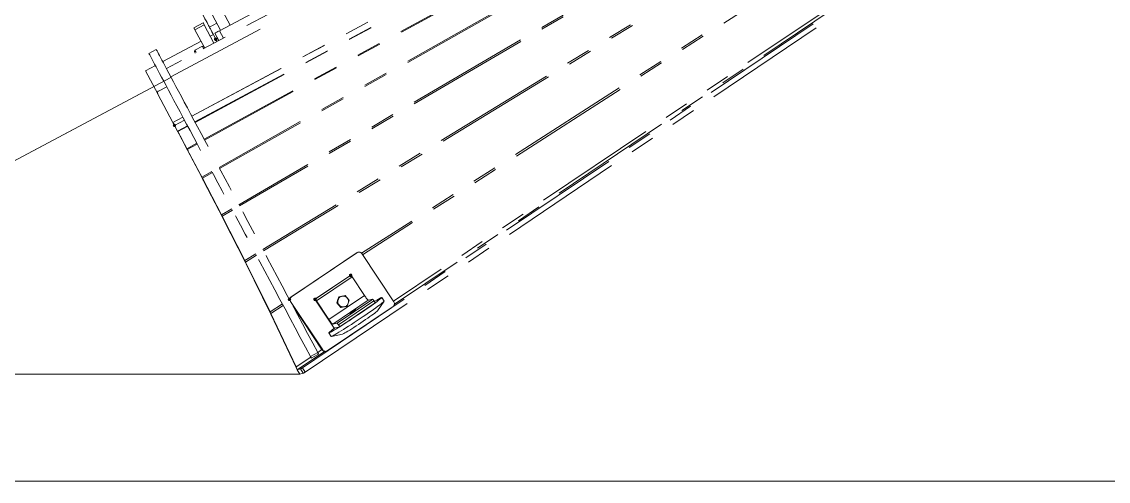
# Model space of a CAD drawing. Header units: millimetres. Extents: x 3 to 592, y 5 to 207.
# Drawn here: x 40.3 to 96.3, y 5.2 to 28.9 of the extents above; entities that cross this region are included whole.
import ezdxf

# ---------------------------------------------------------------- set-up
doc = ezdxf.new("R2010")
doc.units = ezdxf.units.MM

msp = doc.modelspace()

# ---------------------------------------------------------------- hatches: boundary and pattern name
h = msp.add_hatch(color=7)
h.dxf.hatch_style = 2
h.paths.add_polyline_path([(50.217473, 28.056208), (50.285916, 28.063295), (50.339451, 28.020066), (50.346538, 27.951622), (50.303309, 27.898087), (50.290962, 27.891385), (50.222519, 27.884297), (50.168984, 27.927526), (50.161897, 27.99597), (50.205126, 28.049505)])
h = msp.add_hatch(color=7)
h.dxf.hatch_style = 2
h.paths.add_polyline_path([(50.217473, 28.056208), (50.285916, 28.063295), (50.339451, 28.020066), (50.346538, 27.951622), (50.303309, 27.898087), (50.290962, 27.891385), (50.222519, 27.884297), (50.168984, 27.927526), (50.161897, 27.99597), (50.205126, 28.049505)])
h = msp.add_hatch(color=7)
h.dxf.hatch_style = 2
h.paths.add_polyline_path([(48.207931, 23.576356), (48.216508, 23.508083), (48.174457, 23.453618), (48.106184, 23.445041), (48.051719, 23.487092), (48.041731, 23.557835), (48.083782, 23.612299), (48.152055, 23.620877)])
h = msp.add_hatch(color=7)
h.dxf.hatch_style = 2
h.paths.add_polyline_path([(48.207931, 23.576356), (48.216508, 23.508083), (48.174457, 23.453618), (48.106184, 23.445041), (48.051719, 23.487092), (48.041731, 23.557835), (48.083782, 23.612299), (48.152055, 23.620877)])
h = msp.add_hatch(color=7)
h.dxf.hatch_style = 2
h.paths.add_polyline_path([(57.222936, 15.730507), (57.15489, 15.740734), (57.113845, 15.795961), (57.124072, 15.864007), (57.179299, 15.905052), (57.191999, 15.908227), (57.260045, 15.898), (57.30109, 15.842773), (57.290863, 15.774727), (57.235636, 15.733682)])
h = msp.add_hatch(color=7)
h.dxf.hatch_style = 2
h.paths.add_polyline_path([(57.222936, 15.730507), (57.15489, 15.740734), (57.113845, 15.795961), (57.124072, 15.864007), (57.179299, 15.905052), (57.191999, 15.908227), (57.260045, 15.898), (57.30109, 15.842773), (57.290863, 15.774727), (57.235636, 15.733682)])
h = msp.add_hatch(color=7)
h.dxf.hatch_style = 2
h.paths.add_polyline_path([(54.119008, 14.51479), (54.055398, 14.488551), (53.991788, 14.51479), (53.965549, 14.578401), (53.991788, 14.642011), (54.055751, 14.668603), (54.119361, 14.642363), (54.1456, 14.578753)])
h = msp.add_hatch(color=7)
h.dxf.hatch_style = 2
h.paths.add_polyline_path([(54.119008, 14.51479), (54.055398, 14.488551), (53.991788, 14.51479), (53.965549, 14.578401), (53.991788, 14.642011), (54.055751, 14.668603), (54.119361, 14.642363), (54.1456, 14.578753)])
h = msp.add_hatch(color=7)
h.dxf.hatch_style = 2
h.paths.add_polyline_path([(55.388597, 14.496526), (55.320552, 14.506753), (55.279506, 14.56198), (55.289734, 14.630025), (55.344961, 14.67107), (55.357661, 14.674245), (55.425706, 14.664018), (55.466751, 14.608791), (55.456524, 14.540746), (55.401297, 14.499701)])
h = msp.add_hatch(color=7)
h.dxf.hatch_style = 2
h.paths.add_polyline_path([(55.388597, 14.496526), (55.320552, 14.506753), (55.279506, 14.56198), (55.289734, 14.630025), (55.344961, 14.67107), (55.357661, 14.674245), (55.425706, 14.664018), (55.466751, 14.608791), (55.456524, 14.540746), (55.401297, 14.499701)])

# ---------------------------------------------------------------- linework, layer by layer
at = {"color": 7, "lineweight": 0}
for points in [[(50.502961, 28.43717), (47.532925, 34.004356)], [(50.502961, 28.43717), (47.532925, 34.004356)], [(50.993146, 28.698649), (48.103543, 34.114846)], [(50.993146, 28.698649), (48.103543, 34.114846)], [(81.793826, 32.228871), (76.446271, 28.804523)], [(81.793826, 32.228871), (76.446271, 28.804523)], [(59.801668, 28.364413), (65.373637, 31.410009)], [(59.801668, 28.364413), (65.373637, 31.410009)], [(65.393339, 31.372903), (59.82137, 28.327307)], [(65.393339, 31.372903), (59.82137, 28.327307)], [(54.620372, 30.633705), (50.454066, 28.410852)], [(54.620372, 30.633705), (50.454066, 28.410852)], [(82.953635, 30.313509), (77.684853, 26.769156)], [(82.953635, 30.313509), (77.684853, 26.769156)], [(78.497845, 27.135841), (83.766596, 30.68024)], [(78.497845, 27.135841), (83.766596, 30.68024)], [(60.147708, 26.844694), (65.682106, 29.958043)], [(60.147708, 26.844694), (65.682106, 29.958043)], [(65.686708, 29.89146), (60.152309, 26.778113)], [(65.686708, 29.89146), (60.152309, 26.778113)], [(49.443605, 29.508168), (49.510985, 29.382226), (49.577307, 29.257696), (49.641513, 29.137398), (49.701838, 29.023804), (49.75793, 28.919029), (49.807671, 28.825543), (49.85071, 28.745109), (49.885988, 28.67914), (49.912446, 28.629046), (49.930085, 28.596237)], [(49.443605, 29.508168), (49.510985, 29.382226), (49.577307, 29.257696), (49.641513, 29.137398), (49.701838, 29.023804), (49.75793, 28.919029), (49.807671, 28.825543), (49.85071, 28.745109), (49.885988, 28.67914), (49.912446, 28.629046), (49.930085, 28.596237)], [(51.854097, 28.669898), (52.974621, 29.267665)], [(51.854097, 28.669898), (52.974621, 29.267665)], [(67.06537, 28.573565), (68.162011, 29.214094)], [(67.06537, 28.573565), (68.162011, 29.214094)], [(68.166718, 29.129109), (67.070075, 28.488582)], [(68.166718, 29.129109), (67.070075, 28.488582)], [(49.608599, 28.815312), (49.130585, 28.560254)], [(49.608599, 28.815312), (49.130585, 28.560254)], [(49.185195, 28.45816), (49.158384, 28.508607), (49.140392, 28.542121), (49.131573, 28.558702)], [(49.185195, 28.45816), (49.158384, 28.508607), (49.140392, 28.542121), (49.131573, 28.558702)], [(49.663103, 28.713148), (49.185089, 28.458089)], [(49.663103, 28.713148), (49.185089, 28.458089)], [(49.608599, 28.815312), (49.618124, 28.797321), (49.636116, 28.763807), (49.663279, 28.713007)], [(49.608599, 28.815312), (49.618124, 28.797321), (49.636116, 28.763807), (49.663279, 28.713007)], [(50.166446, 27.769644), (49.663033, 28.712971)], [(50.166446, 27.769644), (49.663033, 28.712971)], [(50.313378, 28.792523), (49.933437, 28.590028)], [(50.313378, 28.792523), (49.933437, 28.590028)], [(49.933507, 28.589852), (49.939857, 28.577505), (49.956085, 28.547871), (49.981132, 28.500246), (50.015704, 28.436041), (50.058743, 28.355255), (50.109543, 28.259652), (50.168104, 28.149938), (50.233721, 28.027524), (50.304982, 27.893821), (50.325796, 27.854663)], [(49.933507, 28.589852), (49.939857, 28.577505), (49.956085, 28.547871), (49.981132, 28.500246), (50.015704, 28.436041), (50.058743, 28.355255), (50.109543, 28.259652), (50.168104, 28.149938), (50.233721, 28.027524), (50.304982, 27.893821), (50.325796, 27.854663)], [(56.980008, 28.256235), (58.100524, 28.854016)], [(56.980008, 28.256235), (58.100524, 28.854016)], [(58.101704, 28.851482), (56.981188, 28.253701)], [(58.101704, 28.851482), (56.981188, 28.253701)], [(57.128698, 27.977456), (58.247674, 28.578116)], [(57.128698, 27.977456), (58.247674, 28.578116)], [(58.257856, 28.558969), (57.13888, 27.958309)], [(58.257856, 28.558969), (57.13888, 27.958309)], [(70.549508, 28.055464), (71.633529, 28.717128)], [(70.549508, 28.055464), (71.633529, 28.717128)], [(71.738578, 28.678921), (70.654555, 28.017262)], [(71.738578, 28.678921), (70.654555, 28.017262)], [(81.05059, 28.771172), (75.781832, 25.226782)], [(81.05059, 28.771172), (75.781832, 25.226782)], [(47.94444, 26.033271), (52.539804, 28.484838)], [(47.94444, 26.033271), (52.539804, 28.484838)], [(49.688538, 27.514656), (49.185124, 28.457984)], [(49.688538, 27.514656), (49.185124, 28.457984)], [(49.613049, 27.474363), (50.733573, 28.07213)], [(49.613049, 27.474363), (50.733573, 28.07213)], [(49.976864, 28.124997), (50.136319, 28.210016)], [(49.976864, 28.124997), (50.136319, 28.210016)], [(50.20885, 28.280254), (50.227547, 28.290132), (50.250125, 28.302126), (50.280464, 28.318707), (50.317859, 28.338462), (50.360192, 28.36104), (50.406053, 28.385382), (50.454031, 28.411135)], [(50.20885, 28.280254), (50.227547, 28.290132), (50.250125, 28.302126), (50.280464, 28.318707), (50.317859, 28.338462), (50.360192, 28.36104), (50.406053, 28.385382), (50.454031, 28.411135)], [(50.411521, 27.900383), (50.209027, 28.280325)], [(50.411521, 27.900383), (50.209027, 28.280325)], [(50.45396, 28.410994), (50.656455, 28.031052)], [(50.45396, 28.410994), (50.656455, 28.031052)], [(74.258339, 27.515442), (75.327852, 28.200308)], [(74.258339, 27.515442), (75.327852, 28.200308)], [(75.37676, 28.119653), (74.307249, 27.434783)], [(75.37676, 28.119653), (74.307249, 27.434783)], [(81.196922, 28.551815), (75.928165, 25.007425)], [(81.196922, 28.551815), (75.928165, 25.007425)], [(47.192636, 27.442477), (46.812694, 27.239983)], [(47.192636, 27.442477), (46.812694, 27.239983)], [(47.192636, 27.442477), (47.21098, 27.407905), (47.233911, 27.364866), (47.266366, 27.304541), (47.307641, 27.227283), (47.357736, 27.132739), (47.417355, 27.021614), (47.485441, 26.893555), (47.562699, 26.748916), (47.648424, 26.58805), (47.742969, 26.410955), (47.84598, 26.217633), (47.957458, 26.008789), (48.077402, 25.784069), (48.205108, 25.544533), (48.340927, 25.289828), (48.484508, 25.020658), (48.635849, 24.737377), (48.794247, 24.439986), (48.960405, 24.129189), (49.133266, 23.804986), (49.31283, 23.468083), (49.499097, 23.118833), (49.692066, 22.757589), (49.859067, 22.444351)], [(47.192636, 27.442477), (47.21098, 27.407905), (47.233911, 27.364866), (47.266366, 27.304541), (47.307641, 27.227283), (47.357736, 27.132739), (47.417355, 27.021614), (47.485441, 26.893555), (47.562699, 26.748916), (47.648424, 26.58805), (47.742969, 26.410955), (47.84598, 26.217633), (47.957458, 26.008789), (48.077402, 25.784069), (48.205108, 25.544533), (48.340927, 25.289828), (48.484508, 25.020658), (48.635849, 24.737377), (48.794247, 24.439986), (48.960405, 24.129189), (49.133266, 23.804986), (49.31283, 23.468083), (49.499097, 23.118833), (49.692066, 22.757589), (49.859067, 22.444351)], [(47.526046, 26.817532), (49.498779, 27.870221)], [(47.526046, 26.817532), (49.498779, 27.870221)], [(49.574133, 27.61107), (49.181844, 27.401873)], [(49.574133, 27.61107), (49.181844, 27.401873)], [(49.649309, 27.58821), (49.574168, 27.611141)], [(49.649309, 27.58821), (49.574168, 27.611141)], [(49.639502, 27.488515), (49.615513, 27.533671), (49.592583, 27.576357), (49.578824, 27.602462)], [(49.639502, 27.488515), (49.615513, 27.533671), (49.592583, 27.576357), (49.578824, 27.602462)], [(50.313484, 27.848066), (50.289495, 27.893222), (50.266565, 27.935908), (50.252806, 27.962013)], [(50.313484, 27.848066), (50.289495, 27.893222), (50.266565, 27.935908), (50.252806, 27.962013)], [(54.738974, 27.060673), (55.859491, 27.658454)], [(54.738974, 27.060673), (55.859491, 27.658454)], [(55.860671, 27.65592), (54.740154, 27.058139)], [(55.860671, 27.65592), (54.740154, 27.058139)], [(57.57288, 27.146174), (58.687274, 27.755293)], [(57.57288, 27.146174), (58.687274, 27.755293)], [(58.706976, 27.718187), (57.592582, 27.109068)], [(58.706976, 27.718187), (57.592582, 27.109068)], [(60.485522, 24.730388), (65.968729, 27.933035)], [(60.485522, 24.730388), (65.968729, 27.933035)], [(65.973431, 27.848056), (60.490216, 24.645424)], [(65.973431, 27.848056), (60.490216, 24.645424)], [(46.812764, 27.239807), (46.831109, 27.205234), (46.854039, 27.162196), (46.886495, 27.101871), (46.92777, 27.024612), (46.977864, 26.930068), (47.037484, 26.818943), (47.10557, 26.690884), (47.182828, 26.546246), (47.268553, 26.385379), (47.363098, 26.208284), (47.466109, 26.014962), (47.577587, 25.806118), (47.697531, 25.581398), (47.825237, 25.341862), (47.961056, 25.087157), (48.104637, 24.817987), (48.255978, 24.534707), (48.414376, 24.237315), (48.580534, 23.926518), (48.753395, 23.602315), (48.932959, 23.265412), (49.119226, 22.916162), (49.312195, 22.554918), (49.479196, 22.24168)], [(46.812764, 27.239807), (46.831109, 27.205234), (46.854039, 27.162196), (46.886495, 27.101871), (46.92777, 27.024612), (46.977864, 26.930068), (47.037484, 26.818943), (47.10557, 26.690884), (47.182828, 26.546246), (47.268553, 26.385379), (47.363098, 26.208284), (47.466109, 26.014962), (47.577587, 25.806118), (47.697531, 25.581398), (47.825237, 25.341862), (47.961056, 25.087157), (48.104637, 24.817987), (48.255978, 24.534707), (48.414376, 24.237315), (48.580534, 23.926518), (48.753395, 23.602315), (48.932959, 23.265412), (49.119226, 22.916162), (49.312195, 22.554918), (49.479196, 22.24168)], [(49.18202, 27.401873), (49.159089, 27.326731)], [(49.18202, 27.401873), (49.159089, 27.326731)], [(49.198354, 27.253177), (49.17754, 27.292335), (49.163781, 27.318088)], [(49.198354, 27.253177), (49.17754, 27.292335), (49.163781, 27.318088)], [(49.18202, 27.401873), (49.200717, 27.367301), (49.223295, 27.324262), (49.247284, 27.279459)], [(49.18202, 27.401873), (49.200717, 27.367301), (49.223295, 27.324262), (49.247284, 27.279459)], [(54.890746, 26.776135), (56.009722, 27.376795)], [(54.890746, 26.776135), (56.009722, 27.376795)], [(56.019904, 27.357649), (54.900928, 26.756988)], [(56.019904, 27.357649), (54.900928, 26.756988)], [(68.381466, 26.732137), (69.465487, 27.3938)], [(68.381466, 26.732137), (69.465487, 27.3938)], [(69.570531, 27.355603), (68.486507, 26.693944)], [(69.570531, 27.355603), (68.486507, 26.693944)], [(47.265625, 25.151644), (46.631331, 26.340153)], [(47.265625, 25.151644), (46.631331, 26.340153)], [(46.631472, 26.340294), (47.146175, 26.614755)], [(46.631472, 26.340294), (47.146175, 26.614755)], [(47.715629, 26.462143), (48.492525, 26.876595)], [(47.715629, 26.462143), (48.492525, 26.876595)], [(49.023094, 24.011326), (53.618457, 26.462892)], [(49.023094, 24.011326), (53.618457, 26.462892)], [(53.619637, 26.460358), (49.024328, 24.008821)], [(53.619637, 26.460358), (49.024328, 24.008821)], [(55.344092, 25.927935), (56.458486, 26.537054)], [(55.344092, 25.927935), (56.458486, 26.537054)], [(56.478189, 26.499948), (55.363795, 25.890829)], [(56.478189, 26.499948), (55.363795, 25.890829)], [(72.119314, 26.145708), (73.188827, 26.830575)], [(72.119314, 26.145708), (73.188827, 26.830575)], [(73.237739, 26.749913), (72.168228, 26.065044)], [(73.237739, 26.749913), (72.168228, 26.065044)], [(76.390345, 25.718082), (77.444095, 26.426961)], [(76.390345, 25.718082), (77.444095, 26.426961)], [(47.9425, 25.999722), (30.021389, 16.474722)], [(47.9425, 25.999722), (35.313056, 19.296944)], [(49.182726, 23.712099), (53.77177, 26.175474)], [(49.182726, 23.712099), (53.77177, 26.175474)], [(53.781952, 26.156328), (49.192956, 23.692979)], [(53.781952, 26.156328), (49.192956, 23.692979)], [(57.933949, 25.599354), (59.040829, 26.222024)], [(57.933949, 25.599354), (59.040829, 26.222024)], [(59.045429, 26.155444), (57.93855, 25.532775)], [(59.045429, 26.155444), (57.93855, 25.532775)], [(61.877342, 22.762154), (67.297446, 26.070473)], [(61.877342, 22.762154), (67.297446, 26.070473)], [(67.402484, 26.032285), (61.982366, 22.723989)], [(67.402484, 26.032285), (61.982366, 22.723989)], [(76.631096, 26.060285), (75.57734, 25.351415)], [(76.631096, 26.060285), (75.57734, 25.351415)], [(47.311345, 25.301963), (47.293354, 25.289969), (47.277831, 25.274446), (47.265837, 25.256455), (47.25737, 25.236346), (47.253137, 25.214827), (47.253137, 25.192955), (47.25737, 25.171788), (47.265484, 25.15168)], [(47.311345, 25.301963), (47.293354, 25.289969), (47.277831, 25.274446), (47.265837, 25.256455), (47.25737, 25.236346), (47.253137, 25.214827), (47.253137, 25.192955), (47.25737, 25.171788), (47.265484, 25.15168)], [(47.311345, 25.301963), (47.727976, 25.524213)], [(47.311345, 25.301963), (47.727976, 25.524213)], [(49.658517, 22.820242), (54.229698, 25.318816)], [(49.658517, 22.820242), (54.229698, 25.318816)], [(54.249401, 25.28171), (49.678272, 22.783165)], [(54.249401, 25.28171), (49.678272, 22.783165)], [(65.702237, 22.036509), (71.049801, 25.460842)], [(65.702237, 22.036509), (71.049801, 25.460842)], [(71.098717, 25.380174), (65.751162, 21.955826)], [(71.098717, 25.380174), (65.751162, 21.955826)], [(48.050097, 23.681161), (47.265519, 25.151539)], [(48.050097, 23.681161), (47.265519, 25.151539)], [(55.72019, 24.354015), (56.82707, 24.976684)], [(55.72019, 24.354015), (56.82707, 24.976684)], [(56.83167, 24.910105), (55.72479, 24.287436)], [(56.83167, 24.910105), (55.72479, 24.287436)], [(74.523584, 24.642544), (73.469827, 23.933674)], [(74.523584, 24.642544), (73.469827, 23.933674)], [(74.282844, 24.300322), (75.336594, 25.009202)], [(74.282844, 24.300322), (75.336594, 25.009202)], [(58.29224, 23.449329), (59.388881, 24.089859)], [(58.29224, 23.449329), (59.388881, 24.089859)], [(74.728081, 24.517904), (73.67433, 23.809026)], [(74.728081, 24.517904), (73.67433, 23.809026)], [(74.874413, 24.298547), (73.820662, 23.589669)], [(74.874413, 24.298547), (73.820662, 23.589669)], [(48.564765, 23.955728), (48.050062, 23.681267)], [(48.564765, 23.955728), (48.050062, 23.681267)], [(48.128555, 23.534088), (48.122558, 23.545377), (48.115502, 23.558782), (48.105624, 23.577127), (48.09363, 23.599352), (48.080224, 23.624752), (48.065408, 23.652621), (48.050238, 23.681196)], [(48.128555, 23.534088), (48.122558, 23.545377), (48.115502, 23.558782), (48.105624, 23.577127), (48.09363, 23.599352), (48.080224, 23.624752), (48.065408, 23.652621), (48.050238, 23.681196)], [(48.128555, 23.534088), (48.643258, 23.808549)], [(48.128555, 23.534088), (48.643258, 23.808549)], [(48.644492, 23.806291), (48.12979, 23.53183)], [(48.644492, 23.806291), (48.12979, 23.53183)], [(48.129825, 23.531724), (48.289281, 23.232569)], [(48.129825, 23.531724), (48.289281, 23.232569)], [(50.428384, 21.377134), (54.613311, 23.731345)], [(50.428384, 21.377134), (54.613311, 23.731345)], [(54.61791, 23.664766), (50.456888, 21.324006)], [(54.61791, 23.664766), (50.456888, 21.324006)], [(59.393573, 24.004898), (58.29693, 23.364372)], [(59.393573, 24.004898), (58.29693, 23.364372)], [(67.960343, 20.047044), (73.229094, 23.591442)], [(67.960343, 20.047044), (73.229094, 23.591442)], [(48.289422, 23.232569), (48.803419, 23.508441)], [(48.289422, 23.232569), (48.803419, 23.508441)], [(48.289422, 23.232569), (48.351158, 23.116857)], [(48.289422, 23.232569), (48.351158, 23.116857)], [(48.300076, 23.213942), (48.289492, 23.232639)], [(48.300076, 23.213942), (48.289492, 23.232639)], [(48.416139, 22.993562), (48.300076, 23.214048)], [(48.416139, 22.993562), (48.300076, 23.214048)], [(48.300076, 23.213942), (48.767859, 22.333409)], [(48.300076, 23.213942), (48.767859, 22.333409)], [(48.813473, 23.489532), (48.300181, 23.214013)], [(48.813473, 23.489532), (48.300181, 23.214013)], [(48.351123, 23.116893), (48.36347, 23.093609)], [(48.351123, 23.116893), (48.36347, 23.093609)], [(48.416139, 22.993562), (48.848292, 22.180409)], [(48.416139, 22.993562), (48.848292, 22.180409)], [(72.416071, 23.224803), (67.147289, 19.68045)], [(72.416071, 23.224803), (67.147289, 19.68045)], [(72.620578, 23.100148), (71.566827, 22.39127)], [(72.620578, 23.100148), (71.566827, 22.39127)], [(48.767859, 22.333444), (49.280798, 22.613902)], [(48.767859, 22.333444), (49.280798, 22.613902)], [(49.300412, 22.576755), (48.788532, 22.297002)], [(49.300412, 22.576755), (48.788532, 22.297002)], [(56.098957, 22.168271), (57.195599, 22.8088)], [(56.098957, 22.168271), (57.195599, 22.8088)], [(57.200287, 22.723845), (56.103644, 22.083319)], [(57.200287, 22.723845), (56.103644, 22.083319)], [(72.76691, 22.880791), (71.713159, 22.171913)], [(72.76691, 22.880791), (71.713159, 22.171913)], [(48.767859, 22.333444), (48.828537, 22.218086)], [(48.767859, 22.333444), (48.828537, 22.218086)], [(48.788673, 22.297037), (48.767859, 22.333373)], [(48.788673, 22.297037), (48.767859, 22.333373)], [(48.788673, 22.297037), (49.537267, 20.875696)], [(48.788673, 22.297037), (49.537267, 20.875696)], [(48.890308, 22.098035), (48.788708, 22.297002)], [(48.890308, 22.098035), (48.788708, 22.297002)], [(48.828537, 22.218191), (48.855701, 22.165627)], [(48.828537, 22.218191), (48.855701, 22.165627)], [(48.890308, 22.098035), (49.618794, 20.714441)], [(48.890308, 22.098035), (49.618794, 20.714441)], [(59.7093, 21.438827), (60.793321, 22.100491)], [(59.7093, 21.438827), (60.793321, 22.100491)], [(60.898342, 22.06233), (59.814319, 21.400671)], [(60.898342, 22.06233), (59.814319, 21.400671)], [(50.456859, 21.32384), (50.521447, 21.202897), (50.741933, 20.789089), (50.967711, 20.366108), (51.054581, 20.203292)], [(50.456859, 21.32384), (50.521447, 21.202897), (50.741933, 20.789089), (50.967711, 20.366108), (51.054581, 20.203292)], [(51.453768, 19.455095), (55.002316, 21.527741)], [(51.453768, 19.455095), (55.002316, 21.527741)], [(55.007001, 21.442793), (51.489292, 19.388173)], [(55.007001, 21.442793), (51.489292, 19.388173)], [(63.563211, 20.666776), (64.632724, 21.351642)], [(63.563211, 20.666776), (64.632724, 21.351642)], [(70.513075, 21.682392), (65.244318, 18.138002)], [(70.513075, 21.682392), (65.244318, 18.138002)], [(70.659408, 21.463035), (65.390651, 17.918645)], [(70.659408, 21.463035), (65.390651, 17.918645)], [(49.537126, 20.875766), (50.052887, 21.166102)], [(49.537126, 20.875766), (50.052887, 21.166102)], [(49.537126, 20.875766), (49.596393, 20.759349)], [(49.537126, 20.875766), (49.596393, 20.759349)], [(49.566865, 20.823308), (49.537232, 20.875872)], [(49.566865, 20.823308), (49.537232, 20.875872)], [(50.081427, 21.112762), (49.566724, 20.823132)], [(50.081427, 21.112762), (49.566724, 20.823132)], [(49.566865, 20.823308), (50.551115, 18.927833)], [(49.566865, 20.823308), (50.551115, 18.927833)], [(49.647828, 20.655104), (49.567042, 20.823379)], [(49.647828, 20.655104), (49.567042, 20.823379)], [(49.596534, 20.759491), (49.628637, 20.695285)], [(49.596534, 20.759491), (49.628637, 20.695285)], [(50.076988, 21.121169), (50.141576, 21.000226), (50.362062, 20.586418), (50.587839, 20.163437), (50.67471, 20.000621)], [(50.076988, 21.121169), (50.141576, 21.000226), (50.362062, 20.586418), (50.587839, 20.163437), (50.67471, 20.000621)], [(57.541258, 20.115499), (58.625279, 20.777163)], [(57.541258, 20.115499), (58.625279, 20.777163)], [(58.730295, 20.739011), (57.646271, 20.077352)], [(58.730295, 20.739011), (57.646271, 20.077352)], [(64.681652, 21.270956), (63.612141, 20.586086)], [(64.681652, 21.270956), (63.612141, 20.586086)], [(49.647828, 20.655104), (50.624317, 18.774798)], [(49.647828, 20.655104), (50.624317, 18.774798)], [(61.424185, 19.297042), (62.493698, 19.981909)], [(61.424185, 19.297042), (62.493698, 19.981909)], [(62.54263, 19.901217), (61.473119, 19.216347)], [(62.54263, 19.901217), (61.473119, 19.216347)], [(50.551151, 18.927904), (51.081728, 19.237642)], [(50.551151, 18.927904), (51.081728, 19.237642)], [(51.117394, 19.170897), (50.588227, 18.861864)], [(51.117394, 19.170897), (50.588227, 18.861864)], [(51.652351, 19.082769), (51.670444, 19.048836), (51.912802, 18.594811), (52.157983, 18.134789), (52.250133, 17.962253)], [(51.652351, 19.082769), (51.670444, 19.048836), (51.912802, 18.594811), (52.157983, 18.134789), (52.250133, 17.962253)], [(52.683339, 17.150327), (56.457237, 19.453836)], [(52.683339, 17.150327), (56.457237, 19.453836)], [(56.562248, 19.415693), (52.724403, 17.073174)], [(56.562248, 19.415693), (52.724403, 17.073174)], [(65.852842, 18.629284), (66.906593, 19.338164)], [(65.852842, 18.629284), (66.906593, 19.338164)], [(50.551151, 18.927904), (50.610417, 18.805137)], [(50.551151, 18.927904), (50.610417, 18.805137)], [(50.588192, 18.861793), (50.551151, 18.927762)], [(50.588192, 18.861793), (50.551151, 18.927762)], [(50.588192, 18.861793), (51.749184, 16.580026)], [(50.588192, 18.861793), (51.749184, 16.580026)], [(50.643226, 18.732182), (50.588192, 18.861652)], [(50.643226, 18.732182), (50.588192, 18.861652)], [(50.610276, 18.805066), (50.634971, 18.751797)], [(50.610276, 18.805066), (50.634971, 18.751797)], [(50.643226, 18.732182), (51.804217, 16.450416)], [(50.643226, 18.732182), (51.804217, 16.450416)], [(51.27248, 18.880098), (51.290573, 18.846165), (51.532931, 18.39214), (51.778112, 17.932118), (51.870262, 17.759582)], [(51.27248, 18.880098), (51.290573, 18.846165), (51.532931, 18.39214), (51.778112, 17.932118), (51.870262, 17.759582)], [(57.769125, 16.956511), (60.354672, 18.612176)], [(57.769125, 16.956511), (60.354672, 18.612176)], [(60.403608, 18.531477), (57.822183, 16.878441)], [(60.403608, 18.531477), (57.822183, 16.878441)], [(66.093533, 18.97158), (65.039776, 18.262709)], [(66.093533, 18.97158), (65.039776, 18.262709)], [(63.745342, 17.211525), (64.799092, 17.920405)], [(63.745342, 17.211525), (64.799092, 17.920405)], [(63.98602, 17.553839), (62.932263, 16.844968)], [(63.98602, 17.553839), (62.932263, 16.844968)], [(64.190567, 17.429124), (63.136815, 16.720246)], [(64.190567, 17.429124), (63.136815, 16.720246)], [(51.749043, 16.580062), (52.315251, 16.925784)], [(51.749043, 16.580062), (52.315251, 16.925784)], [(52.35635, 16.848455), (51.7912, 16.503438)], [(52.35635, 16.848455), (51.7912, 16.503438)], [(52.847966, 16.841764), (52.911516, 16.722619), (53.167633, 16.242841), (53.425161, 15.759889), (53.684452, 15.273761), (53.944802, 14.785869), (54.206211, 14.295861), (54.467972, 13.805147), (54.730086, 13.31408), (54.991847, 12.823014), (55.253608, 12.332652), (55.514311, 11.843703)], [(52.847966, 16.841764), (52.911516, 16.722619), (53.167633, 16.242841), (53.425161, 15.759889), (53.684452, 15.273761), (53.944802, 14.785869), (54.206211, 14.295861), (54.467972, 13.805147), (54.730086, 13.31408), (54.991847, 12.823014), (55.253608, 12.332652), (55.514311, 11.843703)], [(57.521581, 16.982087), (54.128211, 14.699262)], [(57.521581, 16.982087), (54.128211, 14.699262)], [(57.549344, 16.988755), (54.155975, 14.70593)], [(57.549344, 16.988755), (54.155975, 14.70593)], [(57.549344, 16.988755), (57.521475, 16.982052)], [(57.549344, 16.988755), (57.521475, 16.982052)], [(57.521581, 16.982087), (57.550156, 16.997609), (57.57485, 17.005723)], [(57.521581, 16.982087), (57.550156, 16.997609), (57.57485, 17.005723)], [(57.779356, 16.942788), (57.758542, 16.968188), (57.733494, 16.988649), (57.704919, 17.004171), (57.673875, 17.013696), (57.641419, 17.016871), (57.608964, 17.013696), (57.577919, 17.004171), (57.549344, 16.988649)], [(57.779356, 16.942788), (57.758542, 16.968188), (57.733494, 16.988649), (57.704919, 17.004171), (57.673875, 17.013696), (57.641419, 17.016871), (57.608964, 17.013696), (57.577919, 17.004171), (57.549344, 16.988649)], [(57.602755, 17.01225), (57.574886, 17.005547)], [(57.602755, 17.01225), (57.574886, 17.005547)], [(59.443161, 14.448966), (57.779461, 16.942752)], [(59.443161, 14.448966), (57.779461, 16.942752)], [(64.336899, 17.209767), (63.283148, 16.500889)], [(64.336899, 17.209767), (63.283148, 16.500889)], [(51.7912, 16.503509), (51.748866, 16.580062)], [(51.7912, 16.503509), (51.748866, 16.580062)], [(51.749043, 16.580062), (51.804076, 16.450592)], [(51.749043, 16.580062), (51.804076, 16.450592)], [(51.7912, 16.503509), (53.058025, 13.939873)], [(51.7912, 16.503509), (53.058025, 13.939873)], [(51.816353, 16.418384), (51.791306, 16.503403)], [(51.816353, 16.418384), (51.791306, 16.503403)], [(51.794128, 16.473805), (51.809297, 16.436411)], [(51.794128, 16.473805), (51.809297, 16.436411)], [(51.816353, 16.418384), (51.808592, 16.438139)], [(51.816353, 16.418384), (51.808592, 16.438139)], [(51.816353, 16.418384), (53.083178, 13.854747)], [(51.816353, 16.418384), (53.083178, 13.854747)], [(52.468095, 16.639093), (52.531645, 16.519948), (52.787762, 16.040171), (53.045289, 15.557218), (53.304581, 15.07109), (53.564931, 14.583198), (53.826339, 14.09319), (54.088101, 13.602476), (54.350214, 13.111409), (54.611976, 12.620343), (54.873737, 12.129982), (55.134439, 11.641032)], [(52.468095, 16.639093), (52.531645, 16.519948), (52.787762, 16.040171), (53.045289, 15.557218), (53.304581, 15.07109), (53.564931, 14.583198), (53.826339, 14.09319), (54.088101, 13.602476), (54.350214, 13.111409), (54.611976, 12.620343), (54.873737, 12.129982), (55.134439, 11.641032)], [(59.470043, 14.335442), (62.691592, 16.502645)], [(59.470043, 14.335442), (62.691592, 16.502645)], [(57.201118, 15.817779), (55.366673, 14.583763)], [(57.201118, 15.817779), (55.366673, 14.583763)], [(57.213959, 15.820884), (55.379514, 14.586867)], [(57.213959, 15.820884), (55.379514, 14.586867)], [(57.279928, 15.740274), (55.445484, 14.506258)], [(57.279928, 15.740274), (55.445484, 14.506258)], [(57.213959, 15.820884), (57.229128, 15.808184), (57.247472, 15.785959), (57.258056, 15.771848), (57.268992, 15.756326), (57.279928, 15.740451)], [(57.213959, 15.820884), (57.229128, 15.808184), (57.247472, 15.785959), (57.258056, 15.771848), (57.268992, 15.756326), (57.279928, 15.740451)], [(57.279928, 15.740274), (57.91775, 14.784246)], [(57.279928, 15.740274), (57.91775, 14.784246)], [(61.878507, 16.136097), (59.420725, 14.482727)], [(61.878507, 16.136097), (59.420725, 14.482727)], [(62.083064, 16.011368), (61.029313, 15.302491)], [(62.083064, 16.011368), (61.029313, 15.302491)], [(62.229396, 15.792011), (61.175645, 15.083133)], [(62.229396, 15.792011), (61.175645, 15.083133)], [(54.05561, 14.578013), (54.057726, 14.593182), (54.067251, 14.624579), (54.082421, 14.653154), (54.102882, 14.678554), (54.127929, 14.699368)], [(54.05561, 14.578013), (54.057726, 14.593182), (54.067251, 14.624579), (54.082421, 14.653154), (54.102882, 14.678554), (54.127929, 14.699368)], [(54.155799, 14.705894), (54.130751, 14.685081), (54.11029, 14.660033), (54.094768, 14.631106), (54.085596, 14.599708), (54.082421, 14.567253), (54.085596, 14.534797), (54.095121, 14.503753)], [(54.155799, 14.705894), (54.130751, 14.685081), (54.11029, 14.660033), (54.094768, 14.631106), (54.085596, 14.599708), (54.082421, 14.567253), (54.085596, 14.534797), (54.095121, 14.503753)], [(54.12807, 14.699227), (54.15594, 14.70593)], [(54.12807, 14.699227), (54.15594, 14.70593)], [(59.975561, 14.593613), (54.726558, 11.062511)], [(59.975561, 14.593613), (54.726558, 11.062511)], [(56.352722, 13.105977), (55.366708, 14.583763)], [(56.352722, 13.105977), (55.366708, 14.583763)], [(55.37962, 14.586903), (55.394789, 14.574202), (55.413134, 14.551977), (55.423717, 14.537866), (55.434653, 14.522344), (55.445589, 14.506469)], [(55.37962, 14.586903), (55.394789, 14.574202), (55.413134, 14.551977), (55.423717, 14.537866), (55.434653, 14.522344), (55.445589, 14.506469)], [(58.792851, 14.651249), (58.761806, 14.622674), (58.714887, 14.583516), (58.652445, 14.53448), (58.575187, 14.476271), (58.48417, 14.409244), (58.380806, 14.334455), (58.266154, 14.252963), (58.14127, 14.165121), (58.00792, 14.072694), (57.867867, 13.976385), (57.722876, 13.877607), (57.574356, 13.777771), (57.424073, 13.67723), (57.274142, 13.578099), (57.126329, 13.481085), (56.982395, 13.387599), (56.844106, 13.298699), (56.713226, 13.215444), (56.591165, 13.138891), (56.479334, 13.070099), (56.379145, 13.009421), (56.292009, 12.957916), (56.218984, 12.916288), (56.160776, 12.885244), (56.11809, 12.86443), (56.091631, 12.854905), (56.081401, 12.856316), (56.087751, 12.868663), (56.110681, 12.891946), (56.14984, 12.925813), (56.204873, 12.96991), (56.274723, 13.023885), (56.358684, 13.086327), (56.40137, 13.117724)], [(58.792851, 14.651249), (58.761806, 14.622674), (58.714887, 14.583516), (58.652445, 14.53448), (58.575187, 14.476271), (58.48417, 14.409244), (58.380806, 14.334455), (58.266154, 14.252963), (58.14127, 14.165121), (58.00792, 14.072694), (57.867867, 13.976385), (57.722876, 13.877607), (57.574356, 13.777771), (57.424073, 13.67723), (57.274142, 13.578099), (57.126329, 13.481085), (56.982395, 13.387599), (56.844106, 13.298699), (56.713226, 13.215444), (56.591165, 13.138891), (56.479334, 13.070099), (56.379145, 13.009421), (56.292009, 12.957916), (56.218984, 12.916288), (56.160776, 12.885244), (56.11809, 12.86443), (56.091631, 12.854905), (56.081401, 12.856316), (56.087751, 12.868663), (56.110681, 12.891946), (56.14984, 12.925813), (56.204873, 12.96991), (56.274723, 13.023885), (56.358684, 13.086327), (56.40137, 13.117724)], [(57.917715, 14.784317), (56.083271, 13.5503)], [(57.917715, 14.784317), (56.083271, 13.5503)], [(56.489353, 14.411784), (56.542975, 14.56242)], [(56.489353, 14.411784), (56.542975, 14.56242)], [(56.563578, 14.567464), (56.559697, 14.556881), (56.507133, 14.416123)], [(56.563578, 14.567464), (56.559697, 14.556881), (56.507133, 14.416123)], [(58.345282, 14.592406), (56.510837, 13.358389)], [(58.345282, 14.592406), (56.510837, 13.358389)], [(56.530028, 14.525872), (56.544845, 14.573497), (56.555076, 14.596075)], [(56.530028, 14.525872), (56.544845, 14.573497), (56.555076, 14.596075)], [(56.543152, 14.562561), (56.596774, 14.713197)], [(56.543152, 14.562561), (56.596774, 14.713197)], [(56.612931, 14.294132), (56.591412, 14.323413), (56.573773, 14.355163), (56.56072, 14.389029), (56.551901, 14.424307), (56.547667, 14.460291), (56.548373, 14.496627), (56.553664, 14.53261), (56.563542, 14.567535)], [(56.612931, 14.294132), (56.591412, 14.323413), (56.573773, 14.355163), (56.56072, 14.389029), (56.551901, 14.424307), (56.547667, 14.460291), (56.548373, 14.496627), (56.553664, 14.53261), (56.563542, 14.567535)], [(56.563578, 14.567464), (56.578041, 14.600626), (56.596386, 14.63167), (56.618964, 14.660245), (56.645069, 14.685292), (56.673997, 14.706812), (56.705747, 14.724451), (56.739261, 14.737856), (56.774186, 14.746323)], [(56.563578, 14.567464), (56.578041, 14.600626), (56.596386, 14.63167), (56.618964, 14.660245), (56.645069, 14.685292), (56.673997, 14.706812), (56.705747, 14.724451), (56.739261, 14.737856), (56.774186, 14.746323)], [(56.614766, 14.717642), (56.563613, 14.567359)], [(56.614766, 14.717642), (56.563613, 14.567359)], [(56.596915, 14.713338), (56.614907, 14.717571)], [(56.596915, 14.713338), (56.614907, 14.717571)], [(56.774292, 14.746464), (56.763003, 14.744347), (56.614836, 14.717536)], [(56.774292, 14.746464), (56.763003, 14.744347), (56.614836, 14.717536)], [(57.034324, 14.652131), (57.009277, 14.678237), (56.981055, 14.700814), (56.95001, 14.719864), (56.916849, 14.734328), (56.881924, 14.744206), (56.846294, 14.749851), (56.81031, 14.750556), (56.774327, 14.746323)], [(57.034324, 14.652131), (57.009277, 14.678237), (56.981055, 14.700814), (56.95001, 14.719864), (56.916849, 14.734328), (56.881924, 14.744206), (56.846294, 14.749851), (56.81031, 14.750556), (56.774327, 14.746323)], [(56.928597, 14.774051), (56.774433, 14.746534)], [(56.928597, 14.774051), (56.774433, 14.746534)], [(57.034324, 14.652131), (57.009983, 14.680706), (56.928491, 14.774192)], [(57.034324, 14.652131), (57.009983, 14.680706), (56.928491, 14.774192)], [(57.034324, 14.652131), (57.055844, 14.622851), (57.073482, 14.591101), (57.086535, 14.557234), (57.095355, 14.521956), (57.099588, 14.485973), (57.098882, 14.449637), (57.093591, 14.413653), (57.083713, 14.378728)], [(57.034324, 14.652131), (57.055844, 14.622851), (57.073482, 14.591101), (57.086535, 14.557234), (57.095355, 14.521956), (57.099588, 14.485973), (57.098882, 14.449637), (57.093591, 14.413653), (57.083713, 14.378728)], [(57.134866, 14.528941), (57.114405, 14.554341), (57.034324, 14.652061)], [(57.134866, 14.528941), (57.114405, 14.554341), (57.034324, 14.652061)], [(57.917715, 14.784317), (57.951229, 14.734928), (57.985096, 14.687656), (58.017198, 14.644617), (58.046832, 14.60687), (58.072937, 14.576531), (58.094104, 14.554306), (58.109626, 14.541253)], [(57.917715, 14.784317), (57.951229, 14.734928), (57.985096, 14.687656), (58.017198, 14.644617), (58.046832, 14.60687), (58.072937, 14.576531), (58.094104, 14.554306), (58.109626, 14.541253)], [(58.119292, 14.538043), (58.345423, 14.592371)], [(58.119292, 14.538043), (58.345423, 14.592371)], [(58.345282, 14.592406), (58.360451, 14.579706), (58.378796, 14.557481), (58.389379, 14.54337), (58.400315, 14.527848), (58.411251, 14.511973)], [(58.345282, 14.592406), (58.360451, 14.579706), (58.378796, 14.557481), (58.389379, 14.54337), (58.400315, 14.527848), (58.411251, 14.511973)], [(58.435558, 14.475354), (58.462369, 14.491582), (58.556207, 14.547674), (58.636288, 14.59424), (58.702257, 14.630929), (58.752705, 14.656682), (58.787277, 14.671851), (58.805621, 14.676085), (58.792921, 14.65139)], [(58.435558, 14.475354), (58.462369, 14.491582), (58.556207, 14.547674), (58.636288, 14.59424), (58.702257, 14.630929), (58.752705, 14.656682), (58.787277, 14.671851), (58.805621, 14.676085), (58.792921, 14.65139)], [(58.931634, 14.489959), (58.808514, 14.674815)], [(58.931634, 14.489959), (58.808514, 14.674815)], [(53.058025, 13.939732), (53.691614, 14.345426)], [(53.058025, 13.939732), (53.691614, 14.345426)], [(53.736205, 14.261994), (53.102969, 13.8563)], [(53.736205, 14.261994), (53.102969, 13.8563)], [(54.110678, 14.474825), (55.774378, 11.981039)], [(54.110678, 14.474825), (55.774378, 11.981039)], [(54.239125, 14.234019), (55.746897, 11.974477)], [(54.239125, 14.234019), (55.746897, 11.974477)], [(60.121893, 14.374255), (54.87289, 10.843154)], [(60.121893, 14.374255), (54.87289, 10.843154)], [(55.445589, 14.506293), (56.083412, 13.550265)], [(55.445589, 14.506293), (56.083412, 13.550265)], [(56.004495, 11.935001), (59.397865, 14.217826)], [(56.004495, 11.935001), (59.397865, 14.217826)], [(56.205014, 12.670825), (56.24135, 12.679997), (56.284036, 12.700459), (56.342245, 12.731856), (56.41527, 12.773131), (56.502406, 12.824636), (56.602595, 12.885314), (56.714425, 12.954106), (56.836486, 13.030659), (56.967367, 13.113914), (57.105656, 13.202814), (57.249589, 13.2963), (57.397403, 13.393314), (57.547334, 13.492445), (57.697617, 13.592986), (57.846136, 13.693175), (57.991128, 13.791953), (58.131181, 13.887909), (58.264531, 13.980336), (58.389414, 14.068178), (58.504067, 14.14967), (58.607431, 14.224459), (58.698448, 14.291486), (58.775353, 14.349695), (58.838147, 14.398731), (58.885067, 14.437889), (58.916111, 14.466464)], [(56.205014, 12.670825), (56.24135, 12.679997), (56.284036, 12.700459), (56.342245, 12.731856), (56.41527, 12.773131), (56.502406, 12.824636), (56.602595, 12.885314), (56.714425, 12.954106), (56.836486, 13.030659), (56.967367, 13.113914), (57.105656, 13.202814), (57.249589, 13.2963), (57.397403, 13.393314), (57.547334, 13.492445), (57.697617, 13.592986), (57.846136, 13.693175), (57.991128, 13.791953), (58.131181, 13.887909), (58.264531, 13.980336), (58.389414, 14.068178), (58.504067, 14.14967), (58.607431, 14.224459), (58.698448, 14.291486), (58.775353, 14.349695), (58.838147, 14.398731), (58.885067, 14.437889), (58.916111, 14.466464)], [(58.119292, 14.538043), (56.284848, 13.304026)], [(58.119292, 14.538043), (56.284848, 13.304026)], [(56.489353, 14.411784), (56.507345, 14.416017)], [(56.489353, 14.411784), (56.507345, 14.416017)], [(56.59247, 14.289193), (56.489459, 14.411607)], [(56.59247, 14.289193), (56.489459, 14.411607)], [(56.507168, 14.416052), (56.58866, 14.322919), (56.613002, 14.293991)], [(56.507168, 14.416052), (56.58866, 14.322919), (56.613002, 14.293991)], [(56.589542, 14.288523), (56.566611, 14.31992)], [(56.589542, 14.288523), (56.566611, 14.31992)], [(58.411251, 14.511831), (56.576807, 13.277815)], [(58.411251, 14.511831), (56.576807, 13.277815)], [(56.616424, 14.260724), (56.589612, 14.288594)], [(56.616424, 14.260724), (56.589612, 14.288594)], [(56.695622, 14.166638), (56.592611, 14.289052)], [(56.695622, 14.166638), (56.592611, 14.289052)], [(56.612931, 14.294132), (56.693012, 14.196413), (56.713473, 14.171013)], [(56.612931, 14.294132), (56.693012, 14.196413), (56.713473, 14.171013)], [(56.872964, 14.199764), (56.83698, 14.195884), (56.800997, 14.196589), (56.765366, 14.201881), (56.730441, 14.212111), (56.69728, 14.226575), (56.666236, 14.245272), (56.638014, 14.26785), (56.612966, 14.293956)], [(56.872964, 14.199764), (56.83698, 14.195884), (56.800997, 14.196589), (56.765366, 14.201881), (56.730441, 14.212111), (56.69728, 14.226575), (56.666236, 14.245272), (56.638014, 14.26785), (56.612966, 14.293956)], [(58.47902, 14.410231), (56.644575, 13.176215)], [(58.47902, 14.410231), (56.644575, 13.176215)], [(56.852538, 14.194861), (56.695552, 14.166638)], [(56.852538, 14.194861), (56.695552, 14.166638)], [(56.695622, 14.166638), (56.713614, 14.170872)], [(56.695622, 14.166638), (56.713614, 14.170872)], [(56.713437, 14.170942), (56.872893, 14.19987)], [(56.713437, 14.170942), (56.872893, 14.19987)], [(57.009453, 14.223083), (56.852467, 14.194861)], [(57.009453, 14.223083), (56.852467, 14.194861)], [(56.872964, 14.199764), (56.884253, 14.201881), (57.027127, 14.227281)], [(56.872964, 14.199764), (56.884253, 14.201881), (57.027127, 14.227281)], [(57.083678, 14.378764), (57.069214, 14.345602), (57.050869, 14.314558), (57.028292, 14.285983), (57.002186, 14.260936), (56.973258, 14.239416), (56.941508, 14.221778), (56.907994, 14.208372), (56.873069, 14.199905)], [(57.083678, 14.378764), (57.069214, 14.345602), (57.050869, 14.314558), (57.028292, 14.285983), (57.002186, 14.260936), (56.973258, 14.239416), (56.941508, 14.221778), (56.907994, 14.208372), (56.873069, 14.199905)], [(57.009453, 14.223083), (57.027445, 14.227316)], [(57.009453, 14.223083), (57.027445, 14.227316)], [(57.027269, 14.227351), (57.083713, 14.378693)], [(57.027269, 14.227351), (57.083713, 14.378693)], [(57.083678, 14.378764), (57.087558, 14.389347), (57.134831, 14.529047)], [(57.083678, 14.378764), (57.087558, 14.389347), (57.134831, 14.529047)], [(58.411251, 14.511831), (58.478984, 14.410231)], [(58.411251, 14.511831), (58.478984, 14.410231)], [(58.590886, 13.991096), (58.928847, 14.481104)], [(58.590886, 13.991096), (58.928847, 14.481104)], [(58.916111, 14.466499), (58.930928, 14.484491)], [(58.916111, 14.466499), (58.930928, 14.484491)], [(59.398006, 14.217862), (59.423053, 14.238676), (59.443514, 14.263723), (59.459036, 14.292651), (59.468209, 14.324048), (59.471384, 14.356503), (59.468209, 14.388959), (59.458684, 14.420003), (59.443161, 14.448931)], [(59.398006, 14.217862), (59.423053, 14.238676), (59.443514, 14.263723), (59.459036, 14.292651), (59.468209, 14.324048), (59.471384, 14.356503), (59.468209, 14.388959), (59.458684, 14.420003), (59.443161, 14.448931)], [(53.058025, 13.939732), (53.083072, 13.854712)], [(53.058025, 13.939732), (53.083072, 13.854712)], [(53.102863, 13.856441), (53.05806, 13.939696)], [(53.102863, 13.856441), (53.05806, 13.939696)], [(53.095772, 13.819293), (53.083072, 13.854571)], [(53.095772, 13.819293), (53.083072, 13.854571)], [(53.095772, 13.819293), (53.102827, 13.856335)], [(53.095772, 13.819293), (53.102827, 13.856335)], [(53.095772, 13.819293), (54.39858, 11.071507)], [(53.095772, 13.819293), (54.39858, 11.071507)], [(53.102863, 13.856441), (54.405671, 11.108655)], [(53.102863, 13.856441), (54.405671, 11.108655)], [(56.083376, 13.550336), (56.11689, 13.500947), (56.150757, 13.453674), (56.18286, 13.410636), (56.212493, 13.372888), (56.238599, 13.342549), (56.259765, 13.320324), (56.275287, 13.307272)], [(56.083376, 13.550336), (56.11689, 13.500947), (56.150757, 13.453674), (56.18286, 13.410636), (56.212493, 13.372888), (56.238599, 13.342549), (56.259765, 13.320324), (56.275287, 13.307272)], [(58.590886, 13.991096), (58.555608, 13.956877), (58.512216, 13.921952), (58.454008, 13.877149), (58.381336, 13.823527), (58.295963, 13.761791), (58.199302, 13.693352), (58.093116, 13.619268), (57.979169, 13.540952), (57.860283, 13.460166), (57.738222, 13.377968), (57.615102, 13.296124), (57.493394, 13.216396), (57.375566, 13.139491), (57.263736, 13.067877), (57.159666, 13.001907), (57.065474, 12.943699), (56.982924, 12.893604), (56.91378, 12.853035), (56.858747, 12.822696), (56.819588, 12.802588), (56.796658, 12.793768)], [(58.590886, 13.991096), (58.555608, 13.956877), (58.512216, 13.921952), (58.454008, 13.877149), (58.381336, 13.823527), (58.295963, 13.761791), (58.199302, 13.693352), (58.093116, 13.619268), (57.979169, 13.540952), (57.860283, 13.460166), (57.738222, 13.377968), (57.615102, 13.296124), (57.493394, 13.216396), (57.375566, 13.139491), (57.263736, 13.067877), (57.159666, 13.001907), (57.065474, 12.943699), (56.982924, 12.893604), (56.91378, 12.853035), (56.858747, 12.822696), (56.819588, 12.802588), (56.796658, 12.793768)], [(56.284954, 13.304061), (56.511084, 13.358389)], [(56.284954, 13.304061), (56.511084, 13.358389)], [(56.644681, 13.17625), (56.352581, 13.106047)], [(56.644681, 13.17625), (56.352581, 13.106047)], [(56.510943, 13.358424), (56.526112, 13.345724), (56.544457, 13.323499), (56.55504, 13.309388), (56.565976, 13.293866), (56.576912, 13.277991)], [(56.510943, 13.358424), (56.526112, 13.345724), (56.544457, 13.323499), (56.55504, 13.309388), (56.565976, 13.293866), (56.576912, 13.277991)], [(56.576912, 13.27785), (56.644646, 13.17625)], [(56.576912, 13.27785), (56.644646, 13.17625)], [(56.081754, 12.85554), (56.204873, 12.670684)], [(56.081754, 12.85554), (56.204873, 12.670684)], [(56.214222, 12.670049), (56.796658, 12.793874)], [(56.214222, 12.670049), (56.796658, 12.793874)], [(54.445676, 10.955479), (55.854318, 11.90304)], [(54.445676, 10.955479), (55.854318, 11.90304)], [(55.134369, 11.641173), (55.514311, 11.843667)], [(55.134369, 11.641173), (55.514311, 11.843667)], [(55.729858, 11.99963), (55.510077, 11.851816)], [(55.729858, 11.99963), (55.510077, 11.851816)], [(55.514275, 11.843844), (55.523447, 11.826557), (55.532267, 11.809977), (55.540381, 11.794807), (55.547436, 11.782107), (55.552728, 11.771524), (55.559784, 11.758824)], [(55.514275, 11.843844), (55.523447, 11.826557), (55.532267, 11.809977), (55.540381, 11.794807), (55.547436, 11.782107), (55.552728, 11.771524), (55.559784, 11.758824)], [(55.746756, 11.974336), (55.774625, 11.981039)], [(55.746756, 11.974336), (55.774625, 11.981039)], [(55.923321, 11.904839), (55.884868, 11.900253), (55.852413, 11.903428), (55.821368, 11.912953), (55.792441, 11.928475), (55.767393, 11.948936), (55.746932, 11.974336)], [(55.923321, 11.904839), (55.884868, 11.900253), (55.852413, 11.903428), (55.821368, 11.912953), (55.792441, 11.928475), (55.767393, 11.948936), (55.746932, 11.974336)], [(55.774484, 11.981004), (55.795298, 11.955604), (55.820345, 11.935142), (55.84892, 11.91962), (55.879965, 11.910095), (55.91242, 11.90692), (55.944876, 11.910095), (55.97592, 11.91962), (56.004495, 11.935142)], [(55.774484, 11.981004), (55.795298, 11.955604), (55.820345, 11.935142), (55.84892, 11.91962), (55.879965, 11.910095), (55.91242, 11.90692), (55.944876, 11.910095), (55.97592, 11.91962), (56.004495, 11.935142)], [(55.923321, 11.904839), (55.951191, 11.911542)], [(55.923321, 11.904839), (55.951191, 11.911542)], [(55.150914, 11.610199), (54.405495, 11.108902)], [(55.150914, 11.610199), (54.405495, 11.108902)], [(55.180583, 11.554531), (55.172822, 11.568642), (55.167177, 11.579225), (55.160474, 11.592278), (55.152361, 11.607447), (55.143541, 11.623675), (55.134369, 11.641314)], [(55.180583, 11.554531), (55.172822, 11.568642), (55.167177, 11.579225), (55.160474, 11.592278), (55.152361, 11.607447), (55.143541, 11.623675), (55.134369, 11.641314)], [(55.560489, 11.757201), (55.180548, 11.554707)], [(55.560489, 11.757201), (55.180548, 11.554707)], [(54.574722, 10.724444), (14.993056, 10.724444)], [(54.40553, 11.108761), (54.398474, 11.071719)], [(54.40553, 11.108761), (54.398474, 11.071719)], [(54.443701, 10.989804), (54.398545, 11.071648)], [(54.443701, 10.989804), (54.398545, 11.071648)], [(54.445676, 10.955479), (54.447793, 10.972412), (54.440032, 11.005926), (54.424509, 11.052845), (54.405459, 11.108937)], [(54.445676, 10.955479), (54.447793, 10.972412), (54.440032, 11.005926), (54.424509, 11.052845), (54.405459, 11.108937)], [(54.623123, 10.998165), (54.445676, 10.955479)], [(54.623123, 10.998165), (54.445676, 10.955479)], [(54.445676, 10.955479), (54.592079, 10.736051)], [(54.445676, 10.955479), (54.592079, 10.736051)], [(54.769491, 10.778807), (54.592044, 10.736121)], [(54.769491, 10.778807), (54.592044, 10.736121)], [(54.769491, 10.778807), (54.623088, 10.998235)], [(54.769491, 10.778807), (54.623088, 10.998235)], [(54.623123, 10.998165), (54.634412, 11.003809), (54.644996, 11.010159), (54.658401, 11.018273), (54.673571, 11.027798), (54.690504, 11.038734), (54.708496, 11.050729), (54.726487, 11.062723)], [(54.623123, 10.998165), (54.634412, 11.003809), (54.644996, 11.010159), (54.658401, 11.018273), (54.673571, 11.027798), (54.690504, 11.038734), (54.708496, 11.050729), (54.726487, 11.062723)], [(54.726523, 11.062688), (54.872925, 10.84326)], [(54.726523, 11.062688), (54.872925, 10.84326)], [(54.87289, 10.843331), (54.854898, 10.831336), (54.836907, 10.819342), (54.819973, 10.808406), (54.804451, 10.798881), (54.791398, 10.790767), (54.780815, 10.784417), (54.769526, 10.778772)], [(54.87289, 10.843331), (54.854898, 10.831336), (54.836907, 10.819342), (54.819973, 10.808406), (54.804451, 10.798881), (54.791398, 10.790767), (54.780815, 10.784417), (54.769526, 10.778772)]]:
    msp.add_lwpolyline(points, dxfattribs=at)
msp.add_lwpolyline([(57.342264, 13.95476), (57.393417, 13.989685), (57.436456, 14.020024), (57.4675, 14.042954), (57.482317, 14.055654), (57.460444, 14.046835), (57.426225, 14.026021), (57.380364, 13.996741), (57.328153, 13.962874), (57.275236, 13.927243), (57.227611, 13.894082), (57.189864, 13.866918), (57.166581, 13.848927), (57.198683, 13.861979), (57.239253, 13.887379), (57.288994, 13.919482)], close=True, dxfattribs=at)
msp.add_lwpolyline([(57.342264, 13.95476), (57.393417, 13.989685), (57.436456, 14.020024), (57.4675, 14.042954), (57.482317, 14.055654), (57.460444, 14.046835), (57.426225, 14.026021), (57.380364, 13.996741), (57.328153, 13.962874), (57.275236, 13.927243), (57.227611, 13.894082), (57.189864, 13.866918), (57.166581, 13.848927), (57.198683, 13.861979), (57.239253, 13.887379), (57.288994, 13.919482)], close=True, dxfattribs=at)
at = {"color": 9, "lineweight": 0, "true_color": 0xc0c0c0}
msp.add_lwpolyline([(4.974167, 5.221111), (291.994167, 5.221111)], dxfattribs=at)

doc.saveas('drawing.dxf')
